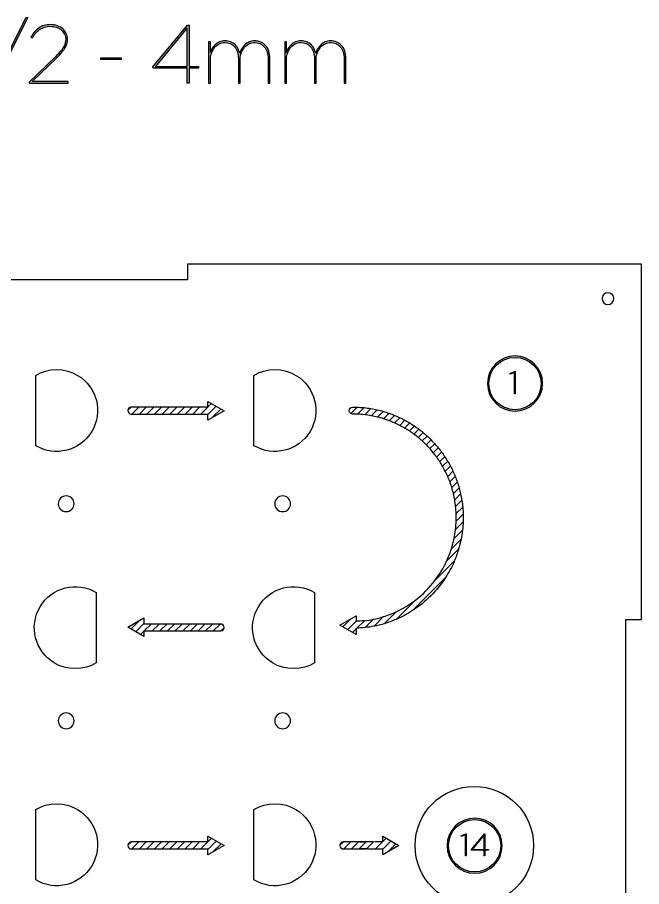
# Model space of a CAD drawing. Extents: x 23 to 691, y -846 to -23.
# Drawn here: x 197.8 to 355.9, y -242.8 to -22.6 of the extents above; entities that cross this region are included whole.
import ezdxf

# ---------------------------------------------------------------- set-up
doc = ezdxf.new("R2010")
doc.units = 0
doc.header["$MEASUREMENT"] = 0
for name, color, linetype in [('CUT', 7, 'CONTINUOUS'), ('ENGRAVE', 7, 'CONTINUOUS'), ('PART_NUMBER', 7, 'CONTINUOUS')]:
    doc.layers.add(name, color=color, linetype=linetype)

# ---------------------------------------------------------------- blocks, each defined once
blk = doc.blocks.new('BLOCK_4')
at = {"layer": 'CUT', "color": 5}
blk.add_open_spline([(348.87, -93.85), (348.87, -94.68), (348.19, -95.35), (347.37, -95.35), (346.54, -95.35), (345.87, -94.68), (345.87, -93.85), (345.87, -93.02), (346.54, -92.35), (347.37, -92.35), (348.19, -92.35), (348.87, -93.02), (348.87, -93.85)], degree=3, knots=[0, 0, 0, 0, 1, 1, 1, 2, 2, 2, 3, 3, 3, 4, 4, 4, 4], dxfattribs=at)
blk = doc.blocks.new('BLOCK_3')
at = {"layer": 'CUT', "color": 5}
blk.add_lwpolyline([(355.9, -175.13), (355.9, -85.08), (240.83, -85.08), (240.83, -89.08), (140.83, -89.08), (140.83, -85.08), (25.77, -85.08), (25.77, -175.13), (29.77, -175.13), (29.77, -275.13), (25.77, -275.13), (25.77, -365.18), (140.83, -365.18), (140.83, -361.18), (240.83, -361.18), (240.83, -365.18), (355.9, -365.18), (355.9, -275.13), (351.9, -275.13), (351.9, -175.13), (355.9, -175.13)], dxfattribs=at)
for points in [[(202.4, -131.12), (207.32, -134.05), (213.69, -132.44), (216.62, -127.51), (219.56, -122.59), (217.94, -116.22), (213.02, -113.29), (210.08, -111.34), (205.34, -111.34), (202.4, -113.29), (202.4, -113.29), (202.4, -131.12), (202.4, -131.12)], [(257.7, -131.12), (262.62, -134.05), (268.99, -132.44), (271.92, -127.51), (274.86, -122.59), (273.24, -116.22), (268.32, -113.29), (265.38, -111.34), (260.64, -111.34), (257.7, -113.29), (257.7, -113.29), (257.7, -131.12), (257.7, -131.12)], [(212.13, -145.83), (212.13, -146.94), (211.23, -147.83), (210.12, -147.83), (209.02, -147.83), (208.12, -146.94), (208.12, -145.83), (208.12, -144.73), (209.02, -143.83), (210.12, -143.83), (211.23, -143.83), (212.13, -144.73), (212.13, -145.83)], [(266.95, -145.83), (266.95, -146.94), (266.06, -147.83), (264.95, -147.83), (263.85, -147.83), (262.95, -146.94), (262.95, -145.83), (262.95, -144.73), (263.85, -143.83), (264.95, -143.83), (266.06, -143.83), (266.95, -144.73), (266.95, -145.83)], [(217.73, -168.31), (212.81, -165.38), (206.44, -167), (203.51, -171.92), (200.58, -176.84), (202.19, -183.21), (207.12, -186.14), (210.06, -188.09), (214.79, -188.09), (217.73, -186.14), (217.73, -186.14), (217.73, -168.31), (217.73, -168.31)], [(273.03, -168.31), (268.11, -165.38), (261.74, -167), (258.81, -171.92), (255.88, -176.84), (257.49, -183.21), (262.42, -186.14), (265.36, -188.09), (270.09, -188.09), (273.03, -186.14), (273.03, -186.14), (273.03, -168.31), (273.03, -168.31)], [(212.13, -200.85), (212.13, -201.96), (211.23, -202.85), (210.12, -202.85), (209.02, -202.85), (208.12, -201.96), (208.12, -200.85), (208.12, -199.75), (209.02, -198.85), (210.12, -198.85), (211.23, -198.85), (212.13, -199.75), (212.13, -200.85)], [(266.95, -200.85), (266.95, -201.96), (266.06, -202.85), (264.95, -202.85), (263.85, -202.85), (262.95, -201.96), (262.95, -200.85), (262.95, -199.75), (263.85, -198.85), (264.95, -198.85), (266.06, -198.85), (266.95, -199.75), (266.95, -200.85)], [(202.4, -241.16), (207.32, -244.09), (213.69, -242.48), (216.62, -237.56), (219.56, -232.63), (217.94, -226.27), (213.02, -223.33), (210.08, -221.38), (205.34, -221.38), (202.4, -223.33), (202.4, -223.33), (202.4, -241.16), (202.4, -241.16)], [(257.7, -241.16), (262.62, -244.09), (268.99, -242.48), (271.92, -237.56), (274.86, -232.63), (273.24, -226.27), (268.32, -223.33), (265.38, -221.38), (260.64, -221.38), (257.7, -223.33), (257.7, -223.33), (257.7, -241.16), (257.7, -241.16)]]:
    blk.add_open_spline(points, degree=3, knots=[0, 0, 0, 0, 1, 1, 1, 2, 2, 2, 3, 3, 3, 4, 4, 4, 4], dxfattribs=at)
at = {"layer": 'CUT'}
blk.add_blockref('BLOCK_4', (0, 0), dxfattribs=at)
blk = doc.blocks.new('BLOCK_5')
at = {"layer": 'CUT', "color": 5}
blk.add_open_spline([(328.52, -232.46), (328.52, -224.18), (321.8, -217.46), (313.52, -217.46), (305.23, -217.46), (298.51, -224.18), (298.51, -232.46), (298.51, -240.75), (305.23, -247.47), (313.52, -247.47), (321.8, -247.47), (328.52, -240.75), (328.52, -232.46), (328.52, -232.46), (328.52, -232.46), (328.52, -232.46)], degree=3, knots=[0, 0, 0, 0, 1, 1, 1, 2, 2, 2, 3, 3, 3, 4, 4, 4, 5, 5, 5, 5], dxfattribs=at)
blk = doc.blocks.new('BLOCK_2')
at = {"layer": 'CUT'}
for name in ['BLOCK_3', 'BLOCK_5']:
    blk.add_blockref(name, (0, 0), dxfattribs=at)
blk = doc.blocks.new('BLOCK_94')
at = {"layer": 'PART_NUMBER'}
h = blk.add_hatch(color=253, dxfattribs=at)
h.dxf.hatch_style = 2
h.paths.add_polyline_path([(199.97, -22.59), (200.45, -22.59), (190.64, -41.9), (190.16, -41.9)])
blk.add_lwpolyline([(199.97, -22.59), (200.45, -22.59), (190.64, -41.9), (190.16, -41.9), (199.97, -22.59)], dxfattribs=at)
blk = doc.blocks.new('BLOCK_95')
at = {"layer": 'PART_NUMBER'}
h = blk.add_hatch(color=253, dxfattribs=at)
h.dxf.hatch_style = 2
edge = h.paths.add_edge_path()
edge.add_spline(control_points=[(200.78, -38.96), (200.78, -38.96), (207.4, -32.56), (207.4, -32.56), (207.95, -32.02), (208.41, -31.53), (208.75, -31.1), (209.1, -30.67), (209.36, -30.28), (209.55, -29.93), (209.73, -29.58), (209.85, -29.26), (209.91, -28.97), (209.97, -28.68), (210, -28.4), (210, -28.14), (210, -27.69), (209.91, -27.27), (209.72, -26.87), (209.54, -26.48), (209.27, -26.13), (208.93, -25.82), (208.59, -25.51), (208.18, -25.27), (207.71, -25.1), (207.24, -24.93), (206.72, -24.84), (206.15, -24.84), (205.07, -24.84), (204.16, -25.12), (203.41, -25.67), (202.66, -26.23), (202.06, -26.93), (201.6, -27.78), (201.6, -27.78), (201.2, -27.55), (201.2, -27.55), (201.69, -26.65), (202.34, -25.9), (203.16, -25.31), (203.98, -24.72), (204.98, -24.42), (206.17, -24.42), (206.81, -24.42), (207.39, -24.52), (207.92, -24.71), (208.45, -24.91), (208.9, -25.17), (209.27, -25.51), (209.65, -25.84), (209.94, -26.23), (210.15, -26.68), (210.36, -27.12), (210.46, -27.59), (210.46, -28.09), (210.46, -28.09), (210.46, -28.14), (210.46, -28.14), (210.46, -28.46), (210.43, -28.77), (210.37, -29.08), (210.31, -29.4), (210.18, -29.74), (209.97, -30.11), (209.77, -30.48), (209.49, -30.89), (209.12, -31.34), (208.75, -31.79), (208.27, -32.31), (207.67, -32.89), (207.67, -32.89), (201.53, -38.82), (201.53, -38.82), (201.53, -38.82), (210.67, -38.82), (210.67, -38.82), (210.67, -38.82), (210.67, -39.23), (210.67, -39.23), (210.67, -39.23), (200.78, -39.23), (200.78, -39.23), (200.78, -39.23), (200.78, -38.96), (200.78, -38.96)], knot_values=[0, 0, 0, 0, 1, 1, 1, 2, 2, 2, 3, 3, 3, 4, 4, 4, 5, 5, 5, 6, 6, 6, 7, 7, 7, 8, 8, 8, 9, 9, 9, 10, 10, 10, 11, 11, 11, 12, 12, 12, 13, 13, 13, 14, 14, 14, 15, 15, 15, 16, 16, 16, 17, 17, 17, 18, 18, 18, 19, 19, 19, 20, 20, 20, 21, 21, 21, 22, 22, 22, 23, 23, 23, 24, 24, 24, 25, 25, 25, 26, 26, 26, 27, 27, 27, 28, 28, 28, 28], degree=3, periodic=1)
blk.add_open_spline([(200.78, -38.96), (200.78, -38.96), (207.4, -32.56), (207.4, -32.56), (207.95, -32.02), (208.41, -31.53), (208.75, -31.1), (209.1, -30.67), (209.36, -30.28), (209.55, -29.93), (209.73, -29.58), (209.85, -29.26), (209.91, -28.97), (209.97, -28.68), (210, -28.4), (210, -28.14), (210, -27.69), (209.91, -27.27), (209.72, -26.87), (209.54, -26.48), (209.27, -26.13), (208.93, -25.82), (208.59, -25.51), (208.18, -25.27), (207.71, -25.1), (207.24, -24.93), (206.72, -24.84), (206.15, -24.84), (205.07, -24.84), (204.16, -25.12), (203.41, -25.67), (202.66, -26.23), (202.06, -26.93), (201.6, -27.78), (201.6, -27.78), (201.2, -27.55), (201.2, -27.55), (201.69, -26.65), (202.34, -25.9), (203.16, -25.31), (203.98, -24.72), (204.98, -24.42), (206.17, -24.42), (206.81, -24.42), (207.39, -24.52), (207.92, -24.71), (208.45, -24.91), (208.9, -25.17), (209.27, -25.51), (209.65, -25.84), (209.94, -26.23), (210.15, -26.68), (210.36, -27.12), (210.46, -27.59), (210.46, -28.09), (210.46, -28.09), (210.46, -28.14), (210.46, -28.14), (210.46, -28.46), (210.43, -28.77), (210.37, -29.08), (210.31, -29.4), (210.18, -29.74), (209.97, -30.11), (209.77, -30.48), (209.49, -30.89), (209.12, -31.34), (208.75, -31.79), (208.27, -32.31), (207.67, -32.89), (207.67, -32.89), (201.53, -38.82), (201.53, -38.82), (201.53, -38.82), (210.67, -38.82), (210.67, -38.82), (210.67, -38.82), (210.67, -39.23), (210.67, -39.23), (210.67, -39.23), (200.78, -39.23), (200.78, -39.23), (200.78, -39.23), (200.78, -38.96), (200.78, -38.96)], degree=3, knots=[0, 0, 0, 0, 1, 1, 1, 2, 2, 2, 3, 3, 3, 4, 4, 4, 5, 5, 5, 6, 6, 6, 7, 7, 7, 8, 8, 8, 9, 9, 9, 10, 10, 10, 11, 11, 11, 12, 12, 12, 13, 13, 13, 14, 14, 14, 15, 15, 15, 16, 16, 16, 17, 17, 17, 18, 18, 18, 19, 19, 19, 20, 20, 20, 21, 21, 21, 22, 22, 22, 23, 23, 23, 24, 24, 24, 25, 25, 25, 26, 26, 26, 27, 27, 27, 28, 28, 28, 28], dxfattribs=at)
blk = doc.blocks.new('BLOCK_96')
at = {"layer": 'PART_NUMBER'}
h = blk.add_hatch(color=253, dxfattribs=at)
h.dxf.hatch_style = 2
h.paths.add_polyline_path([(218.87, -32.83), (224.05, -32.83), (224.05, -33.25), (218.87, -33.25)])
blk.add_lwpolyline([(218.87, -32.83), (224.05, -32.83), (224.05, -33.25), (218.87, -33.25), (218.87, -32.83)], dxfattribs=at)
blk = doc.blocks.new('BLOCK_97')
at = {"layer": 'PART_NUMBER'}
h = blk.add_hatch(color=253, dxfattribs=at)
h.dxf.hatch_style = 2
h.paths.add_polyline_path([(240.8, -35.42), (232.2, -35.42), (232.08, -35.15), (240.86, -24.53), (241.26, -24.53), (241.26, -35), (243.66, -35), (243.66, -35.42), (241.26, -35.42), (241.26, -39.23), (240.8, -39.23)])
h.paths.add_polyline_path([(240.8, -35), (240.8, -25.24), (232.72, -35)])
for points in [[(240.8, -35.42), (232.2, -35.42), (232.08, -35.15), (240.86, -24.53), (241.26, -24.53), (241.26, -35), (243.66, -35), (243.66, -35.42), (241.26, -35.42), (241.26, -39.23), (240.8, -39.23), (240.8, -35.42)], [(240.8, -35), (240.8, -25.24), (232.72, -35), (240.8, -35)]]:
    blk.add_lwpolyline(points, dxfattribs=at)
blk = doc.blocks.new('BLOCK_98')
at = {"layer": 'PART_NUMBER'}
h = blk.add_hatch(color=253, dxfattribs=at)
h.dxf.hatch_style = 2
edge = h.paths.add_edge_path()
edge.add_spline(control_points=[(246.22, -28.8), (246.22, -28.8), (246.68, -28.8), (246.68, -28.8), (246.68, -28.8), (246.68, -31.47), (246.68, -31.47), (246.76, -31.14), (246.91, -30.8), (247.12, -30.45), (247.33, -30.1), (247.59, -29.79), (247.9, -29.51), (248.21, -29.23), (248.57, -29), (248.98, -28.82), (249.38, -28.64), (249.82, -28.55), (250.29, -28.55), (250.86, -28.55), (251.36, -28.64), (251.79, -28.8), (252.22, -28.97), (252.59, -29.19), (252.9, -29.47), (253.2, -29.75), (253.45, -30.08), (253.65, -30.46), (253.84, -30.84), (253.99, -31.24), (254.09, -31.66), (254.18, -31.29), (254.35, -30.91), (254.58, -30.55), (254.81, -30.18), (255.08, -29.84), (255.4, -29.54), (255.72, -29.24), (256.09, -29), (256.5, -28.82), (256.91, -28.64), (257.35, -28.55), (257.82, -28.55), (258.41, -28.55), (258.94, -28.65), (259.42, -28.84), (259.9, -29.04), (260.31, -29.32), (260.65, -29.7), (260.99, -30.08), (261.26, -30.55), (261.45, -31.11), (261.65, -31.67), (261.74, -32.32), (261.74, -33.06), (261.74, -33.06), (261.74, -39.23), (261.74, -39.23), (261.74, -39.23), (261.28, -39.23), (261.28, -39.23), (261.28, -39.23), (261.28, -33.1), (261.28, -33.1), (261.28, -31.75), (260.96, -30.73), (260.31, -30.02), (259.65, -29.32), (258.82, -28.97), (257.79, -28.97), (257.35, -28.97), (256.91, -29.07), (256.48, -29.28), (256.05, -29.49), (255.67, -29.78), (255.33, -30.16), (255, -30.53), (254.73, -30.98), (254.52, -31.48), (254.32, -31.99), (254.21, -32.54), (254.21, -33.14), (254.21, -33.14), (254.21, -39.23), (254.21, -39.23), (254.21, -39.23), (253.75, -39.23), (253.75, -39.23), (253.75, -39.23), (253.75, -33.1), (253.75, -33.1), (253.75, -31.75), (253.43, -30.73), (252.78, -30.02), (252.12, -29.32), (251.28, -28.97), (250.26, -28.97), (249.81, -28.97), (249.38, -29.07), (248.95, -29.28), (248.52, -29.49), (248.14, -29.78), (247.8, -30.16), (247.47, -30.53), (247.2, -30.98), (246.99, -31.48), (246.78, -31.99), (246.68, -32.54), (246.68, -33.14), (246.68, -33.14), (246.68, -39.23), (246.68, -39.23), (246.68, -39.23), (246.22, -39.23), (246.22, -39.23), (246.22, -39.23), (246.22, -28.8), (246.22, -28.8)], knot_values=[0, 0, 0, 0, 1, 1, 1, 2, 2, 2, 3, 3, 3, 4, 4, 4, 5, 5, 5, 6, 6, 6, 7, 7, 7, 8, 8, 8, 9, 9, 9, 10, 10, 10, 11, 11, 11, 12, 12, 12, 13, 13, 13, 14, 14, 14, 15, 15, 15, 16, 16, 16, 17, 17, 17, 18, 18, 18, 19, 19, 19, 20, 20, 20, 21, 21, 21, 22, 22, 22, 23, 23, 23, 24, 24, 24, 25, 25, 25, 26, 26, 26, 27, 27, 27, 28, 28, 28, 29, 29, 29, 30, 30, 30, 31, 31, 31, 32, 32, 32, 33, 33, 33, 34, 34, 34, 35, 35, 35, 36, 36, 36, 37, 37, 37, 38, 38, 38, 39, 39, 39, 39], degree=3, periodic=1)
blk.add_open_spline([(246.22, -28.8), (246.22, -28.8), (246.68, -28.8), (246.68, -28.8), (246.68, -28.8), (246.68, -31.47), (246.68, -31.47), (246.76, -31.14), (246.91, -30.8), (247.12, -30.45), (247.33, -30.1), (247.59, -29.79), (247.9, -29.51), (248.21, -29.23), (248.57, -29), (248.98, -28.82), (249.38, -28.64), (249.82, -28.55), (250.29, -28.55), (250.86, -28.55), (251.36, -28.64), (251.79, -28.8), (252.22, -28.97), (252.59, -29.19), (252.9, -29.47), (253.2, -29.75), (253.45, -30.08), (253.65, -30.46), (253.84, -30.84), (253.99, -31.24), (254.09, -31.66), (254.18, -31.29), (254.35, -30.91), (254.58, -30.55), (254.81, -30.18), (255.08, -29.84), (255.4, -29.54), (255.72, -29.24), (256.09, -29), (256.5, -28.82), (256.91, -28.64), (257.35, -28.55), (257.82, -28.55), (258.41, -28.55), (258.94, -28.65), (259.42, -28.84), (259.9, -29.04), (260.31, -29.32), (260.65, -29.7), (260.99, -30.08), (261.26, -30.55), (261.45, -31.11), (261.65, -31.67), (261.74, -32.32), (261.74, -33.06), (261.74, -33.06), (261.74, -39.23), (261.74, -39.23), (261.74, -39.23), (261.28, -39.23), (261.28, -39.23), (261.28, -39.23), (261.28, -33.1), (261.28, -33.1), (261.28, -31.75), (260.96, -30.73), (260.31, -30.02), (259.65, -29.32), (258.82, -28.97), (257.79, -28.97), (257.35, -28.97), (256.91, -29.07), (256.48, -29.28), (256.05, -29.49), (255.67, -29.78), (255.33, -30.16), (255, -30.53), (254.73, -30.98), (254.52, -31.48), (254.32, -31.99), (254.21, -32.54), (254.21, -33.14), (254.21, -33.14), (254.21, -39.23), (254.21, -39.23), (254.21, -39.23), (253.75, -39.23), (253.75, -39.23), (253.75, -39.23), (253.75, -33.1), (253.75, -33.1), (253.75, -31.75), (253.43, -30.73), (252.78, -30.02), (252.12, -29.32), (251.28, -28.97), (250.26, -28.97), (249.81, -28.97), (249.38, -29.07), (248.95, -29.28), (248.52, -29.49), (248.14, -29.78), (247.8, -30.16), (247.47, -30.53), (247.2, -30.98), (246.99, -31.48), (246.78, -31.99), (246.68, -32.54), (246.68, -33.14), (246.68, -33.14), (246.68, -39.23), (246.68, -39.23), (246.68, -39.23), (246.22, -39.23), (246.22, -39.23), (246.22, -39.23), (246.22, -28.8), (246.22, -28.8)], degree=3, knots=[0, 0, 0, 0, 1, 1, 1, 2, 2, 2, 3, 3, 3, 4, 4, 4, 5, 5, 5, 6, 6, 6, 7, 7, 7, 8, 8, 8, 9, 9, 9, 10, 10, 10, 11, 11, 11, 12, 12, 12, 13, 13, 13, 14, 14, 14, 15, 15, 15, 16, 16, 16, 17, 17, 17, 18, 18, 18, 19, 19, 19, 20, 20, 20, 21, 21, 21, 22, 22, 22, 23, 23, 23, 24, 24, 24, 25, 25, 25, 26, 26, 26, 27, 27, 27, 28, 28, 28, 29, 29, 29, 30, 30, 30, 31, 31, 31, 32, 32, 32, 33, 33, 33, 34, 34, 34, 35, 35, 35, 36, 36, 36, 37, 37, 37, 38, 38, 38, 39, 39, 39, 39], dxfattribs=at)
blk = doc.blocks.new('BLOCK_99')
at = {"layer": 'PART_NUMBER'}
h = blk.add_hatch(color=253, dxfattribs=at)
h.dxf.hatch_style = 2
edge = h.paths.add_edge_path()
edge.add_spline(control_points=[(265.48, -28.8), (265.48, -28.8), (265.94, -28.8), (265.94, -28.8), (265.94, -28.8), (265.94, -31.47), (265.94, -31.47), (266.02, -31.14), (266.17, -30.8), (266.37, -30.45), (266.58, -30.1), (266.84, -29.79), (267.16, -29.51), (267.47, -29.23), (267.83, -29), (268.23, -28.82), (268.63, -28.64), (269.07, -28.55), (269.55, -28.55), (270.12, -28.55), (270.62, -28.64), (271.05, -28.8), (271.48, -28.97), (271.85, -29.19), (272.15, -29.47), (272.46, -29.75), (272.71, -30.08), (272.9, -30.46), (273.1, -30.84), (273.24, -31.24), (273.34, -31.66), (273.44, -31.29), (273.6, -30.91), (273.83, -30.55), (274.06, -30.18), (274.34, -29.84), (274.66, -29.54), (274.98, -29.24), (275.34, -29), (275.75, -28.82), (276.16, -28.64), (276.6, -28.55), (277.08, -28.55), (277.66, -28.55), (278.19, -28.65), (278.67, -28.84), (279.15, -29.04), (279.56, -29.32), (279.9, -29.7), (280.24, -30.08), (280.51, -30.55), (280.71, -31.11), (280.9, -31.67), (281, -32.32), (281, -33.06), (281, -33.06), (281, -39.23), (281, -39.23), (281, -39.23), (280.54, -39.23), (280.54, -39.23), (280.54, -39.23), (280.54, -33.1), (280.54, -33.1), (280.54, -31.75), (280.21, -30.73), (279.56, -30.02), (278.91, -29.32), (278.07, -28.97), (277.05, -28.97), (276.6, -28.97), (276.16, -29.07), (275.73, -29.28), (275.3, -29.49), (274.92, -29.78), (274.59, -30.16), (274.26, -30.53), (273.99, -30.98), (273.78, -31.48), (273.57, -31.99), (273.47, -32.54), (273.47, -33.14), (273.47, -33.14), (273.47, -39.23), (273.47, -39.23), (273.47, -39.23), (273.01, -39.23), (273.01, -39.23), (273.01, -39.23), (273.01, -33.1), (273.01, -33.1), (273.01, -31.75), (272.68, -30.73), (272.03, -30.02), (271.38, -29.32), (270.54, -28.97), (269.51, -28.97), (269.07, -28.97), (268.63, -29.07), (268.2, -29.28), (267.77, -29.49), (267.39, -29.78), (267.06, -30.16), (266.73, -30.53), (266.46, -30.98), (266.25, -31.48), (266.04, -31.99), (265.94, -32.54), (265.94, -33.14), (265.94, -33.14), (265.94, -39.23), (265.94, -39.23), (265.94, -39.23), (265.48, -39.23), (265.48, -39.23), (265.48, -39.23), (265.48, -28.8), (265.48, -28.8)], knot_values=[0, 0, 0, 0, 1, 1, 1, 2, 2, 2, 3, 3, 3, 4, 4, 4, 5, 5, 5, 6, 6, 6, 7, 7, 7, 8, 8, 8, 9, 9, 9, 10, 10, 10, 11, 11, 11, 12, 12, 12, 13, 13, 13, 14, 14, 14, 15, 15, 15, 16, 16, 16, 17, 17, 17, 18, 18, 18, 19, 19, 19, 20, 20, 20, 21, 21, 21, 22, 22, 22, 23, 23, 23, 24, 24, 24, 25, 25, 25, 26, 26, 26, 27, 27, 27, 28, 28, 28, 29, 29, 29, 30, 30, 30, 31, 31, 31, 32, 32, 32, 33, 33, 33, 34, 34, 34, 35, 35, 35, 36, 36, 36, 37, 37, 37, 38, 38, 38, 39, 39, 39, 39], degree=3, periodic=1)
blk.add_open_spline([(265.48, -28.8), (265.48, -28.8), (265.94, -28.8), (265.94, -28.8), (265.94, -28.8), (265.94, -31.47), (265.94, -31.47), (266.02, -31.14), (266.17, -30.8), (266.37, -30.45), (266.58, -30.1), (266.84, -29.79), (267.16, -29.51), (267.47, -29.23), (267.83, -29), (268.23, -28.82), (268.63, -28.64), (269.07, -28.55), (269.55, -28.55), (270.12, -28.55), (270.62, -28.64), (271.05, -28.8), (271.48, -28.97), (271.85, -29.19), (272.15, -29.47), (272.46, -29.75), (272.71, -30.08), (272.9, -30.46), (273.1, -30.84), (273.24, -31.24), (273.34, -31.66), (273.44, -31.29), (273.6, -30.91), (273.83, -30.55), (274.06, -30.18), (274.34, -29.84), (274.66, -29.54), (274.98, -29.24), (275.34, -29), (275.75, -28.82), (276.16, -28.64), (276.6, -28.55), (277.08, -28.55), (277.66, -28.55), (278.19, -28.65), (278.67, -28.84), (279.15, -29.04), (279.56, -29.32), (279.9, -29.7), (280.24, -30.08), (280.51, -30.55), (280.71, -31.11), (280.9, -31.67), (281, -32.32), (281, -33.06), (281, -33.06), (281, -39.23), (281, -39.23), (281, -39.23), (280.54, -39.23), (280.54, -39.23), (280.54, -39.23), (280.54, -33.1), (280.54, -33.1), (280.54, -31.75), (280.21, -30.73), (279.56, -30.02), (278.91, -29.32), (278.07, -28.97), (277.05, -28.97), (276.6, -28.97), (276.16, -29.07), (275.73, -29.28), (275.3, -29.49), (274.92, -29.78), (274.59, -30.16), (274.26, -30.53), (273.99, -30.98), (273.78, -31.48), (273.57, -31.99), (273.47, -32.54), (273.47, -33.14), (273.47, -33.14), (273.47, -39.23), (273.47, -39.23), (273.47, -39.23), (273.01, -39.23), (273.01, -39.23), (273.01, -39.23), (273.01, -33.1), (273.01, -33.1), (273.01, -31.75), (272.68, -30.73), (272.03, -30.02), (271.38, -29.32), (270.54, -28.97), (269.51, -28.97), (269.07, -28.97), (268.63, -29.07), (268.2, -29.28), (267.77, -29.49), (267.39, -29.78), (267.06, -30.16), (266.73, -30.53), (266.46, -30.98), (266.25, -31.48), (266.04, -31.99), (265.94, -32.54), (265.94, -33.14), (265.94, -33.14), (265.94, -39.23), (265.94, -39.23), (265.94, -39.23), (265.48, -39.23), (265.48, -39.23), (265.48, -39.23), (265.48, -28.8), (265.48, -28.8)], degree=3, knots=[0, 0, 0, 0, 1, 1, 1, 2, 2, 2, 3, 3, 3, 4, 4, 4, 5, 5, 5, 6, 6, 6, 7, 7, 7, 8, 8, 8, 9, 9, 9, 10, 10, 10, 11, 11, 11, 12, 12, 12, 13, 13, 13, 14, 14, 14, 15, 15, 15, 16, 16, 16, 17, 17, 17, 18, 18, 18, 19, 19, 19, 20, 20, 20, 21, 21, 21, 22, 22, 22, 23, 23, 23, 24, 24, 24, 25, 25, 25, 26, 26, 26, 27, 27, 27, 28, 28, 28, 29, 29, 29, 30, 30, 30, 31, 31, 31, 32, 32, 32, 33, 33, 33, 34, 34, 34, 35, 35, 35, 36, 36, 36, 37, 37, 37, 38, 38, 38, 39, 39, 39, 39], dxfattribs=at)
blk = doc.blocks.new('BLOCK_78')
at = {"layer": 'PART_NUMBER'}
for name in ['BLOCK_94', 'BLOCK_95', 'BLOCK_97', 'BLOCK_98', 'BLOCK_99', 'BLOCK_96']:
    blk.add_blockref(name, (0, 0), dxfattribs=at)
blk = doc.blocks.new('BLOCK_101')
at = {"layer": 'PART_NUMBER'}
h = blk.add_hatch(color=7, dxfattribs=at)
h.dxf.hatch_style = 2
h.paths.add_polyline_path([(323.67, -112.55), (322.63, -113.01), (322.55, -112.86), (323.69, -112.35), (323.84, -112.35), (323.84, -117.94), (323.67, -117.94)])
blk.add_lwpolyline([(323.67, -112.55), (322.63, -113.01), (322.55, -112.86), (323.69, -112.35), (323.84, -112.35), (323.84, -117.94), (323.67, -117.94), (323.67, -112.55)], dxfattribs=at)
blk = doc.blocks.new('BLOCK_102')
at = {"layer": 'PART_NUMBER'}
h = blk.add_hatch(color=253, dxfattribs=at)
h.dxf.hatch_style = 2
edge = h.paths.add_edge_path()
edge.add_spline(control_points=[(323.83, -122.34), (319.98, -122.34), (316.85, -119.21), (316.85, -115.36), (316.85, -111.51), (319.98, -108.38), (323.83, -108.38), (327.68, -108.38), (330.81, -111.51), (330.81, -115.36), (330.81, -119.21), (327.68, -122.34), (323.83, -122.34)], knot_values=[0, 0, 0, 0, 1, 1, 1, 2, 2, 2, 3, 3, 3, 4, 4, 4, 4], degree=3, periodic=1)
edge = h.paths.add_edge_path()
edge.add_spline(control_points=[(323.83, -108.74), (320.17, -108.74), (317.2, -111.71), (317.2, -115.36), (317.2, -119.02), (320.17, -121.99), (323.83, -121.99), (327.48, -121.99), (330.45, -119.02), (330.45, -115.36), (330.45, -111.71), (327.48, -108.74), (323.83, -108.74)], knot_values=[0, 0, 0, 0, 1, 1, 1, 2, 2, 2, 3, 3, 3, 4, 4, 4, 4], degree=3, periodic=1)
for points in [[(323.83, -122.34), (319.98, -122.34), (316.85, -119.21), (316.85, -115.36), (316.85, -111.51), (319.98, -108.38), (323.83, -108.38), (327.68, -108.38), (330.81, -111.51), (330.81, -115.36), (330.81, -119.21), (327.68, -122.34), (323.83, -122.34)], [(323.83, -108.74), (320.17, -108.74), (317.2, -111.71), (317.2, -115.36), (317.2, -119.02), (320.17, -121.99), (323.83, -121.99), (327.48, -121.99), (330.45, -119.02), (330.45, -115.36), (330.45, -111.71), (327.48, -108.74), (323.83, -108.74)]]:
    blk.add_open_spline(points, degree=3, knots=[0, 0, 0, 0, 1, 1, 1, 2, 2, 2, 3, 3, 3, 4, 4, 4, 4], dxfattribs=at)
blk = doc.blocks.new('BLOCK_100')
at = {"layer": 'PART_NUMBER'}
for name in ['BLOCK_102', 'BLOCK_101']:
    blk.add_blockref(name, (0, 0), dxfattribs=at)
blk = doc.blocks.new('BLOCK_104')
at = {"layer": 'PART_NUMBER'}
h = blk.add_hatch(color=7, dxfattribs=at)
h.dxf.hatch_style = 2
h.paths.add_polyline_path([(311.32, -229.67), (310.28, -230.14), (310.21, -229.99), (311.34, -229.47), (311.49, -229.47), (311.49, -235.07), (311.32, -235.07)])
h = blk.add_hatch(color=7, dxfattribs=at)
h.dxf.hatch_style = 2
h.paths.add_polyline_path([(316.04, -233.61), (312.77, -233.61), (312.72, -233.51), (316.07, -229.47), (316.22, -229.47), (316.22, -233.45), (317.13, -233.45), (317.13, -233.61), (316.22, -233.61), (316.22, -235.07), (316.04, -235.07)])
h.paths.add_polyline_path([(316.04, -233.45), (316.04, -229.74), (312.97, -233.45)])
for points in [[(311.32, -229.67), (310.28, -230.14), (310.21, -229.99), (311.34, -229.47), (311.49, -229.47), (311.49, -235.07), (311.32, -235.07), (311.32, -229.67)], [(316.04, -233.61), (312.77, -233.61), (312.72, -233.51), (316.07, -229.47), (316.22, -229.47), (316.22, -233.45), (317.13, -233.45), (317.13, -233.61), (316.22, -233.61), (316.22, -235.07), (316.04, -235.07), (316.04, -233.61)], [(316.04, -233.45), (316.04, -229.74), (312.97, -233.45), (316.04, -233.45)]]:
    blk.add_lwpolyline(points, dxfattribs=at)
blk = doc.blocks.new('BLOCK_105')
at = {"layer": 'PART_NUMBER'}
h = blk.add_hatch(color=253, dxfattribs=at)
h.dxf.hatch_style = 2
edge = h.paths.add_edge_path()
edge.add_spline(control_points=[(313.6, -239.46), (309.75, -239.46), (306.62, -236.33), (306.62, -232.49), (306.62, -228.64), (309.75, -225.51), (313.6, -225.51), (317.45, -225.51), (320.58, -228.64), (320.58, -232.49), (320.58, -236.33), (317.45, -239.46), (313.6, -239.46)], knot_values=[0, 0, 0, 0, 1, 1, 1, 2, 2, 2, 3, 3, 3, 4, 4, 4, 4], degree=3, periodic=1)
edge = h.paths.add_edge_path()
edge.add_spline(control_points=[(313.6, -225.86), (309.94, -225.86), (306.97, -228.83), (306.97, -232.49), (306.97, -236.14), (309.94, -239.11), (313.6, -239.11), (317.25, -239.11), (320.22, -236.14), (320.22, -232.49), (320.22, -228.83), (317.25, -225.86), (313.6, -225.86)], knot_values=[0, 0, 0, 0, 1, 1, 1, 2, 2, 2, 3, 3, 3, 4, 4, 4, 4], degree=3, periodic=1)
for points in [[(313.6, -239.46), (309.75, -239.46), (306.62, -236.33), (306.62, -232.49), (306.62, -228.64), (309.75, -225.51), (313.6, -225.51), (317.45, -225.51), (320.58, -228.64), (320.58, -232.49), (320.58, -236.33), (317.45, -239.46), (313.6, -239.46)], [(313.6, -225.86), (309.94, -225.86), (306.97, -228.83), (306.97, -232.49), (306.97, -236.14), (309.94, -239.11), (313.6, -239.11), (317.25, -239.11), (320.22, -236.14), (320.22, -232.49), (320.22, -228.83), (317.25, -225.86), (313.6, -225.86)]]:
    blk.add_open_spline(points, degree=3, knots=[0, 0, 0, 0, 1, 1, 1, 2, 2, 2, 3, 3, 3, 4, 4, 4, 4], dxfattribs=at)
blk = doc.blocks.new('BLOCK_103')
at = {"layer": 'PART_NUMBER'}
for name in ['BLOCK_105', 'BLOCK_104']:
    blk.add_blockref(name, (0, 0), dxfattribs=at)
blk = doc.blocks.new('BLOCK_144')
at = {"layer": 'ENGRAVE', "color": 6}
for points in [[(282.13, -175.05), (280.19, -176.99)], [(282.7, -178.41), (283.58, -177.54)]]:
    blk.add_lwpolyline(points, dxfattribs=at)
for points, knots in [([(282.67, -121.33), (282.19, -121.33), (281.79, -121.72), (281.79, -122.21), (281.79, -122.52), (281.96, -122.79), (282.2, -122.95), (282.2, -122.95), (283.8, -121.35), (283.8, -121.35), (283.43, -121.34), (283.05, -121.33), (282.67, -121.33)], [0, 0, 0, 0, 1, 1, 1, 2, 2, 2, 3, 3, 3, 4, 4, 4, 4]), ([(283.8, -121.35), (283.8, -121.35), (282.2, -122.95), (282.2, -122.95), (282.34, -123.04), (282.5, -123.09), (282.67, -123.09), (283.11, -123.09), (283.53, -123.1), (283.96, -123.12), (283.96, -123.12), (285.6, -121.48), (285.6, -121.48), (285.01, -121.42), (284.41, -121.38), (283.8, -121.35)], [0, 0, 0, 0, 1, 1, 1, 2, 2, 2, 3, 3, 3, 4, 4, 4, 5, 5, 5, 5]), ([(285.6, -121.48), (285.6, -121.48), (283.96, -123.12), (283.96, -123.12), (284.56, -123.15), (285.15, -123.21), (285.74, -123.27), (285.74, -123.27), (287.3, -121.71), (287.3, -121.71), (286.74, -121.62), (286.18, -121.54), (285.6, -121.48)], [0, 0, 0, 0, 1, 1, 1, 2, 2, 2, 3, 3, 3, 4, 4, 4, 4]), ([(287.3, -121.71), (287.3, -121.71), (285.74, -123.27), (285.74, -123.27), (286.3, -123.34), (286.86, -123.42), (287.42, -123.53), (287.42, -123.53), (288.91, -122.03), (288.91, -122.03), (288.38, -121.91), (287.84, -121.8), (287.3, -121.71)], [0, 0, 0, 0, 1, 1, 1, 2, 2, 2, 3, 3, 3, 4, 4, 4, 4]), ([(288.91, -122.03), (288.91, -122.03), (287.42, -123.53), (287.42, -123.53), (287.95, -123.62), (288.48, -123.74), (289.01, -123.87), (289.01, -123.87), (290.44, -122.43), (290.44, -122.43), (289.94, -122.28), (289.43, -122.15), (288.91, -122.03)], [0, 0, 0, 0, 1, 1, 1, 2, 2, 2, 3, 3, 3, 4, 4, 4, 4]), ([(290.44, -122.43), (290.44, -122.43), (289.01, -123.87), (289.01, -123.87), (289.52, -123.99), (290.02, -124.13), (290.52, -124.29), (290.52, -124.29), (291.91, -122.89), (291.91, -122.89), (291.43, -122.73), (290.94, -122.57), (290.44, -122.43)], [0, 0, 0, 0, 1, 1, 1, 2, 2, 2, 3, 3, 3, 4, 4, 4, 4]), ([(291.91, -122.89), (291.91, -122.89), (290.52, -124.29), (290.52, -124.29), (291, -124.44), (291.48, -124.61), (291.95, -124.78), (291.95, -124.78), (293.31, -123.43), (293.31, -123.43), (292.85, -123.24), (292.38, -123.06), (291.91, -122.89)], [0, 0, 0, 0, 1, 1, 1, 2, 2, 2, 3, 3, 3, 4, 4, 4, 4]), ([(293.31, -123.43), (293.31, -123.43), (291.95, -124.78), (291.95, -124.78), (292.41, -124.96), (292.86, -125.15), (293.31, -125.35), (293.31, -125.35), (294.65, -124.02), (294.65, -124.02), (294.21, -123.81), (293.76, -123.61), (293.31, -123.43)], [0, 0, 0, 0, 1, 1, 1, 2, 2, 2, 3, 3, 3, 4, 4, 4, 4]), ([(294.65, -124.02), (294.65, -124.02), (293.31, -125.35), (293.31, -125.35), (293.76, -125.54), (294.19, -125.75), (294.62, -125.97), (294.62, -125.97), (295.93, -124.66), (295.93, -124.66), (295.51, -124.44), (295.08, -124.22), (294.65, -124.02)], [0, 0, 0, 0, 1, 1, 1, 2, 2, 2, 3, 3, 3, 4, 4, 4, 4]), ([(295.93, -124.66), (295.93, -124.66), (294.62, -125.97), (294.62, -125.97), (295.04, -126.19), (295.46, -126.42), (295.87, -126.66), (295.87, -126.66), (297.16, -125.36), (297.16, -125.36), (296.75, -125.12), (296.34, -124.89), (295.93, -124.66)], [0, 0, 0, 0, 1, 1, 1, 2, 2, 2, 3, 3, 3, 4, 4, 4, 4]), ([(297.16, -125.36), (297.16, -125.36), (295.87, -126.66), (295.87, -126.66), (296.27, -126.89), (296.67, -127.14), (297.06, -127.39), (297.06, -127.39), (298.33, -126.12), (298.33, -126.12), (297.95, -125.86), (297.56, -125.61), (297.16, -125.36)], [0, 0, 0, 0, 1, 1, 1, 2, 2, 2, 3, 3, 3, 4, 4, 4, 4]), ([(298.33, -126.12), (298.33, -126.12), (297.06, -127.39), (297.06, -127.39), (297.44, -127.65), (297.83, -127.91), (298.2, -128.18), (298.2, -128.18), (299.46, -126.92), (299.46, -126.92), (299.09, -126.64), (298.72, -126.38), (298.33, -126.12)], [0, 0, 0, 0, 1, 1, 1, 2, 2, 2, 3, 3, 3, 4, 4, 4, 4]), ([(299.46, -126.92), (299.46, -126.92), (298.2, -128.18), (298.2, -128.18), (298.57, -128.46), (298.93, -128.73), (299.29, -129.03), (299.29, -129.03), (300.54, -127.77), (300.54, -127.77), (300.19, -127.48), (299.83, -127.19), (299.46, -126.92)], [0, 0, 0, 0, 1, 1, 1, 2, 2, 2, 3, 3, 3, 4, 4, 4, 4]), ([(300.54, -127.77), (300.54, -127.77), (299.29, -129.03), (299.29, -129.03), (299.64, -129.31), (299.99, -129.61), (300.32, -129.92), (300.32, -129.92), (301.57, -128.67), (301.57, -128.67), (301.23, -128.36), (300.89, -128.06), (300.54, -127.77)], [0, 0, 0, 0, 1, 1, 1, 2, 2, 2, 3, 3, 3, 4, 4, 4, 4]), ([(301.57, -128.67), (301.57, -128.67), (300.32, -129.92), (300.32, -129.92), (300.66, -130.22), (300.99, -130.54), (301.31, -130.86), (301.31, -130.86), (302.55, -129.62), (302.55, -129.62), (302.23, -129.29), (301.91, -128.98), (301.57, -128.67)], [0, 0, 0, 0, 1, 1, 1, 2, 2, 2, 3, 3, 3, 4, 4, 4, 4]), ([(302.55, -129.62), (302.55, -129.62), (301.31, -130.86), (301.31, -130.86), (301.63, -131.18), (301.94, -131.52), (302.24, -131.86), (302.24, -131.86), (303.49, -130.61), (303.49, -130.61), (303.19, -130.27), (302.88, -129.94), (302.55, -129.62)], [0, 0, 0, 0, 1, 1, 1, 2, 2, 2, 3, 3, 3, 4, 4, 4, 4]), ([(303.49, -130.61), (303.49, -130.61), (302.24, -131.86), (302.24, -131.86), (302.55, -132.2), (302.84, -132.55), (303.13, -132.9), (303.13, -132.9), (304.38, -131.65), (304.38, -131.65), (304.1, -131.29), (303.8, -130.95), (303.49, -130.61)], [0, 0, 0, 0, 1, 1, 1, 2, 2, 2, 3, 3, 3, 4, 4, 4, 4]), ([(304.38, -131.65), (304.38, -131.65), (303.13, -132.9), (303.13, -132.9), (303.42, -133.26), (303.69, -133.62), (303.96, -134), (303.96, -134), (305.23, -132.73), (305.23, -132.73), (304.96, -132.36), (304.67, -132), (304.38, -131.65)], [0, 0, 0, 0, 1, 1, 1, 2, 2, 2, 3, 3, 3, 4, 4, 4, 4]), ([(305.23, -132.73), (305.23, -132.73), (303.96, -134), (303.96, -134), (304.24, -134.37), (304.5, -134.75), (304.75, -135.14), (304.75, -135.14), (306.02, -133.87), (306.02, -133.87), (305.77, -133.48), (305.5, -133.1), (305.23, -132.73)], [0, 0, 0, 0, 1, 1, 1, 2, 2, 2, 3, 3, 3, 4, 4, 4, 4]), ([(306.02, -133.87), (306.02, -133.87), (304.75, -135.14), (304.75, -135.14), (305, -135.53), (305.24, -135.93), (305.48, -136.34), (305.48, -136.34), (306.77, -135.05), (306.77, -135.05), (306.53, -134.65), (306.28, -134.25), (306.02, -133.87)], [0, 0, 0, 0, 1, 1, 1, 2, 2, 2, 3, 3, 3, 4, 4, 4, 4]), ([(306.77, -135.05), (306.77, -135.05), (305.48, -136.34), (305.48, -136.34), (305.71, -136.75), (305.94, -137.17), (306.15, -137.6), (306.15, -137.6), (307.46, -136.29), (307.46, -136.29), (307.24, -135.87), (307.01, -135.46), (306.77, -135.05)], [0, 0, 0, 0, 1, 1, 1, 2, 2, 2, 3, 3, 3, 4, 4, 4, 4]), ([(307.46, -136.29), (307.46, -136.29), (306.15, -137.6), (306.15, -137.6), (306.37, -138.03), (306.58, -138.46), (306.77, -138.91), (306.77, -138.91), (308.1, -137.58), (308.1, -137.58), (307.9, -137.14), (307.69, -136.71), (307.46, -136.29)], [0, 0, 0, 0, 1, 1, 1, 2, 2, 2, 3, 3, 3, 4, 4, 4, 4]), ([(308.1, -137.58), (308.1, -137.58), (306.77, -138.91), (306.77, -138.91), (306.97, -139.36), (307.16, -139.82), (307.33, -140.28), (307.33, -140.28), (308.69, -138.92), (308.69, -138.92), (308.5, -138.47), (308.31, -138.02), (308.1, -137.58)], [0, 0, 0, 0, 1, 1, 1, 2, 2, 2, 3, 3, 3, 4, 4, 4, 4]), ([(308.69, -138.92), (308.69, -138.92), (307.33, -140.28), (307.33, -140.28), (307.5, -140.76), (307.66, -141.24), (307.81, -141.73), (307.81, -141.73), (309.21, -140.33), (309.21, -140.33), (309.05, -139.85), (308.87, -139.38), (308.69, -138.92)], [0, 0, 0, 0, 1, 1, 1, 2, 2, 2, 3, 3, 3, 4, 4, 4, 4]), ([(309.21, -140.33), (309.21, -140.33), (307.81, -141.73), (307.81, -141.73), (307.96, -142.23), (308.1, -142.73), (308.22, -143.25), (308.22, -143.25), (309.67, -141.8), (309.67, -141.8), (309.53, -141.3), (309.37, -140.81), (309.21, -140.33)], [0, 0, 0, 0, 1, 1, 1, 2, 2, 2, 3, 3, 3, 4, 4, 4, 4]), ([(309.67, -141.8), (309.67, -141.8), (308.22, -143.25), (308.22, -143.25), (308.35, -143.77), (308.46, -144.31), (308.55, -144.85), (308.55, -144.85), (310.05, -143.34), (310.05, -143.34), (309.94, -142.82), (309.81, -142.31), (309.67, -141.8)], [0, 0, 0, 0, 1, 1, 1, 2, 2, 2, 3, 3, 3, 4, 4, 4, 4]), ([(310.05, -143.34), (310.05, -143.34), (308.55, -144.85), (308.55, -144.85), (308.65, -145.4), (308.73, -145.97), (308.79, -146.54), (308.79, -146.54), (310.36, -144.96), (310.36, -144.96), (310.28, -144.42), (310.17, -143.88), (310.05, -143.34)], [0, 0, 0, 0, 1, 1, 1, 2, 2, 2, 3, 3, 3, 4, 4, 4, 4]), ([(310.36, -144.96), (310.36, -144.96), (308.79, -146.54), (308.79, -146.54), (308.86, -147.13), (308.9, -147.73), (308.92, -148.34), (308.92, -148.34), (310.58, -146.68), (310.58, -146.68), (310.52, -146.1), (310.45, -145.53), (310.36, -144.96)], [0, 0, 0, 0, 1, 1, 1, 2, 2, 2, 3, 3, 3, 4, 4, 4, 4]), ([(310.58, -146.68), (310.58, -146.68), (308.92, -148.34), (308.92, -148.34), (308.93, -148.68), (308.95, -149.02), (308.95, -149.36), (308.95, -149.66), (308.93, -149.96), (308.92, -150.26), (308.92, -150.26), (310.69, -148.5), (310.69, -148.5), (310.67, -147.89), (310.64, -147.28), (310.58, -146.68)], [0, 0, 0, 0, 1, 1, 1, 2, 2, 2, 3, 3, 3, 4, 4, 4, 5, 5, 5, 5]), ([(310.68, -150.43), (310.7, -150.08), (310.71, -149.72), (310.71, -149.36), (310.71, -149.07), (310.7, -148.79), (310.69, -148.5), (310.69, -148.5), (308.92, -150.26), (308.92, -150.26), (308.9, -150.96), (308.85, -151.66), (308.77, -152.34), (308.77, -152.34), (310.68, -150.43), (310.68, -150.43)], [0, 0, 0, 0, 1, 1, 1, 2, 2, 2, 3, 3, 3, 4, 4, 4, 5, 5, 5, 5]), ([(308.41, -154.63), (308.41, -154.63), (310.53, -152.52), (310.53, -152.52), (310.6, -151.83), (310.66, -151.14), (310.68, -150.43), (310.68, -150.43), (308.77, -152.34), (308.77, -152.34), (308.68, -153.12), (308.57, -153.88), (308.41, -154.63)], [0, 0, 0, 0, 1, 1, 1, 2, 2, 2, 3, 3, 3, 4, 4, 4, 4]), ([(307.74, -157.24), (307.74, -157.24), (310.18, -154.8), (310.18, -154.8), (310.32, -154.05), (310.44, -153.29), (310.53, -152.52), (310.53, -152.52), (308.41, -154.63), (308.41, -154.63), (308.23, -155.52), (308.01, -156.39), (307.74, -157.24)], [0, 0, 0, 0, 1, 1, 1, 2, 2, 2, 3, 3, 3, 4, 4, 4, 4]), ([(306.5, -160.4), (306.5, -160.4), (309.54, -157.37), (309.54, -157.37), (309.79, -156.53), (310, -155.67), (310.18, -154.8), (310.18, -154.8), (307.74, -157.24), (307.74, -157.24), (307.4, -158.32), (306.98, -159.38), (306.5, -160.4)], [0, 0, 0, 0, 1, 1, 1, 2, 2, 2, 3, 3, 3, 4, 4, 4, 4]), ([(303.55, -165.29), (303.55, -165.29), (308.45, -160.39), (308.45, -160.39), (308.87, -159.41), (309.23, -158.4), (309.54, -157.37), (309.54, -157.37), (306.5, -160.4), (306.5, -160.4), (305.7, -162.14), (304.7, -163.78), (303.55, -165.29)], [0, 0, 0, 0, 1, 1, 1, 2, 2, 2, 3, 3, 3, 4, 4, 4, 4]), ([(306.23, -164.54), (307.08, -163.22), (307.82, -161.84), (308.45, -160.39), (308.45, -160.39), (303.55, -165.29), (303.55, -165.29), (302.13, -167.15), (300.46, -168.81), (298.6, -170.23), (298.6, -170.23), (293.7, -175.13), (293.7, -175.13), (295.15, -174.51), (296.54, -173.76), (297.85, -172.91), (297.85, -172.91), (306.23, -164.54), (306.23, -164.54)], [0, 0, 0, 0, 1, 1, 1, 2, 2, 2, 3, 3, 3, 4, 4, 4, 5, 5, 5, 6, 6, 6, 6]), ([(306.23, -164.54), (306.23, -164.54), (297.85, -172.91), (297.85, -172.91), (301.2, -170.75), (304.06, -167.89), (306.23, -164.54)], [0, 0, 0, 0, 1, 1, 1, 2, 2, 2, 2]), ([(293.72, -173.19), (293.72, -173.19), (290.68, -176.22), (290.68, -176.22), (291.72, -175.91), (292.72, -175.55), (293.7, -175.13), (293.7, -175.13), (298.6, -170.23), (298.6, -170.23), (297.09, -171.39), (295.46, -172.38), (293.72, -173.19)], [0, 0, 0, 0, 1, 1, 1, 2, 2, 2, 3, 3, 3, 4, 4, 4, 4]), ([(290.55, -174.42), (290.55, -174.42), (288.11, -176.86), (288.11, -176.86), (288.99, -176.69), (289.84, -176.48), (290.68, -176.22), (290.68, -176.22), (293.72, -173.19), (293.72, -173.19), (292.69, -173.66), (291.64, -174.08), (290.55, -174.42)], [0, 0, 0, 0, 1, 1, 1, 2, 2, 2, 3, 3, 3, 4, 4, 4, 4]), ([(283.58, -177.38), (283.66, -177.37), (283.66, -177.37), (283.75, -177.37), (283.75, -177.37), (285.66, -175.46), (285.66, -175.46), (284.97, -175.53), (284.28, -175.58), (283.58, -175.61), (283.58, -175.61), (281.45, -177.73), (281.45, -177.73)], [0, 0, 0, 0, 1, 1, 1, 2, 2, 2, 3, 3, 3, 4, 4, 4, 4]), ([(285.66, -175.46), (285.66, -175.46), (283.75, -177.37), (283.75, -177.37), (284.45, -177.34), (285.15, -177.29), (285.83, -177.21), (285.83, -177.21), (287.95, -175.1), (287.95, -175.1), (287.2, -175.25), (286.43, -175.37), (285.66, -175.46)], [0, 0, 0, 0, 1, 1, 1, 2, 2, 2, 3, 3, 3, 4, 4, 4, 4]), ([(287.95, -175.1), (287.95, -175.1), (285.83, -177.21), (285.83, -177.21), (286.6, -177.13), (287.36, -177.01), (288.11, -176.86), (288.11, -176.86), (290.55, -174.42), (290.55, -174.42), (289.7, -174.69), (288.83, -174.92), (287.95, -175.1)], [0, 0, 0, 0, 1, 1, 1, 2, 2, 2, 3, 3, 3, 4, 4, 4, 4])]:
    blk.add_open_spline(points, degree=3, knots=knots, dxfattribs=at)
blk = doc.blocks.new('BLOCK_150')
at = {"layer": 'ENGRAVE', "color": 6}
for points in [[(248.13, -121.1), (246.03, -123.2)], [(230.42, -121.32), (228.49, -121.32), (226.73, -123.09), (228.66, -123.09)], [(232.35, -121.32), (230.42, -121.32), (228.66, -123.09), (230.59, -123.09)], [(232.35, -121.32), (230.59, -123.09), (232.52, -123.09), (234.28, -121.32), (232.35, -121.32)], [(232.52, -123.09), (234.45, -123.09), (236.21, -121.32), (234.28, -121.32)], [(234.45, -123.09), (236.38, -123.09), (238.14, -121.32), (236.21, -121.32)], [(236.38, -123.09), (238.31, -123.09)], [(240.07, -121.32), (238.14, -121.32)], [(242, -121.32), (240.07, -121.32), (238.31, -123.09), (240.24, -123.09)], [(242, -121.32), (240.24, -123.09), (242.17, -123.09), (243.93, -121.32), (242, -121.32)], [(242.17, -123.09), (244.1, -123.09)], [(245.86, -121.32), (243.93, -121.32)], [(244.1, -123.09), (244.21, -123.09), (245.97, -121.32), (245.86, -121.32)], [(246.03, -121.32), (245.97, -121.32), (244.21, -123.09), (246.03, -123.09)]]:
    blk.add_lwpolyline(points, dxfattribs=at)
blk.add_open_spline([(228.49, -121.32), (228.49, -121.32), (226.62, -121.32), (226.62, -121.32), (226.6, -121.32), (226.58, -121.33), (226.56, -121.33), (226.56, -121.33), (225.74, -122.15), (225.74, -122.15), (225.74, -122.17), (225.73, -122.19), (225.73, -122.21), (225.73, -122.69), (226.13, -123.09), (226.62, -123.09), (226.62, -123.09), (226.73, -123.09), (226.73, -123.09)], degree=3, knots=[0, 0, 0, 0, 1, 1, 1, 2, 2, 2, 3, 3, 3, 4, 4, 4, 5, 5, 5, 6, 6, 6, 6], dxfattribs=at)
blk.add_open_spline([(226.56, -121.33), (226.12, -121.36), (225.77, -121.71), (225.74, -122.15)], degree=3, dxfattribs=at)
blk = doc.blocks.new('BLOCK_149')
at = {"layer": 'ENGRAVE', "color": 6}
for points in [[(246.03, -121.32), (246.03, -119.89), (250.13, -122.26), (246.03, -124.62), (246.03, -123.09)], [(246.03, -121.27), (246.91, -120.39)], [(247.23, -123.93), (249.4, -121.77)]]:
    blk.add_lwpolyline(points, dxfattribs=at)
at = {"layer": 'ENGRAVE'}
blk.add_blockref('BLOCK_150', (0, 0), dxfattribs=at)
blk = doc.blocks.new('BLOCK_152')
at = {"layer": 'ENGRAVE', "color": 6}
for points in [[(227.74, -178.29), (229.84, -176.19)], [(229.83, -178.07), (229.89, -178.07), (231.66, -176.3), (229.83, -176.3)], [(231.77, -176.3), (231.66, -176.3), (229.89, -178.07), (230.01, -178.07)], [(230.01, -178.07), (231.94, -178.07)], [(233.7, -176.3), (231.77, -176.3)], [(233.87, -178.07), (235.63, -176.3), (233.7, -176.3), (231.94, -178.07), (233.87, -178.07)], [(233.87, -178.07), (235.8, -178.07), (237.56, -176.3), (235.63, -176.3)], [(235.8, -178.07), (237.73, -178.07)], [(239.49, -176.3), (237.56, -176.3)], [(241.42, -176.3), (239.49, -176.3), (237.73, -178.07), (239.66, -178.07)], [(243.35, -176.3), (241.42, -176.3), (239.66, -178.07), (241.59, -178.07)], [(243.52, -178.07), (245.28, -176.3), (243.35, -176.3), (241.59, -178.07), (243.52, -178.07)], [(243.52, -178.07), (245.45, -178.07), (247.21, -176.3), (245.28, -176.3)], [(245.45, -178.07), (247.38, -178.07), (249.14, -176.3), (247.21, -176.3)]]:
    blk.add_lwpolyline(points, dxfattribs=at)
blk.add_open_spline([(247.38, -178.07), (247.38, -178.07), (249.25, -178.07), (249.25, -178.07), (249.27, -178.07), (249.29, -178.06), (249.31, -178.06), (249.31, -178.06), (250.13, -177.25), (250.13, -177.25), (250.13, -177.23), (250.13, -177.21), (250.13, -177.19), (250.13, -176.7), (249.74, -176.3), (249.25, -176.3), (249.25, -176.3), (249.14, -176.3), (249.14, -176.3)], degree=3, knots=[0, 0, 0, 0, 1, 1, 1, 2, 2, 2, 3, 3, 3, 4, 4, 4, 5, 5, 5, 6, 6, 6, 6], dxfattribs=at)
blk.add_open_spline([(249.31, -178.06), (249.75, -178.03), (250.1, -177.68), (250.13, -177.25)], degree=3, dxfattribs=at)
blk = doc.blocks.new('BLOCK_151')
at = {"layer": 'ENGRAVE', "color": 6}
for points in [[(229.83, -178.07), (229.83, -179.5), (225.73, -177.14), (229.83, -174.77), (229.83, -176.3)], [(228.63, -175.46), (226.47, -177.62)], [(229.84, -178.12), (228.96, -179)]]:
    blk.add_lwpolyline(points, dxfattribs=at)
at = {"layer": 'ENGRAVE'}
blk.add_blockref('BLOCK_152', (0, 0), dxfattribs=at)
blk = doc.blocks.new('BLOCK_162')
at = {"layer": 'ENGRAVE', "color": 6}
for points in [[(230.42, -231.53), (228.49, -231.53), (226.73, -233.3), (228.66, -233.3)], [(232.35, -231.53), (230.42, -231.53), (228.66, -233.3), (230.59, -233.3)], [(232.35, -231.53), (230.59, -233.3), (232.52, -233.3), (234.28, -231.53), (232.35, -231.53)], [(232.52, -233.3), (234.45, -233.3), (236.21, -231.53), (234.28, -231.53)], [(234.45, -233.3), (236.38, -233.3), (238.14, -231.53), (236.21, -231.53)], [(236.38, -233.3), (238.31, -233.3)], [(240.07, -231.53), (238.14, -231.53)], [(242, -231.53), (240.07, -231.53), (238.31, -233.3), (240.24, -233.3)], [(242, -231.53), (240.24, -233.3), (242.17, -233.3), (243.93, -231.53), (242, -231.53)], [(242.17, -233.3), (244.1, -233.3)], [(245.86, -231.53), (243.93, -231.53)], [(244.1, -233.3), (244.21, -233.3), (245.97, -231.53), (245.86, -231.53)], [(246.03, -231.53), (245.97, -231.53), (244.21, -233.3), (246.03, -233.3)], [(248.13, -231.31), (246.03, -233.41)]]:
    blk.add_lwpolyline(points, dxfattribs=at)
blk.add_open_spline([(228.49, -231.53), (228.49, -231.53), (226.62, -231.53), (226.62, -231.53), (226.6, -231.53), (226.58, -231.54), (226.56, -231.54), (226.56, -231.54), (225.74, -232.36), (225.74, -232.36), (225.74, -232.38), (225.73, -232.39), (225.73, -232.42), (225.73, -232.9), (226.13, -233.3), (226.62, -233.3), (226.62, -233.3), (226.73, -233.3), (226.73, -233.3)], degree=3, knots=[0, 0, 0, 0, 1, 1, 1, 2, 2, 2, 3, 3, 3, 4, 4, 4, 5, 5, 5, 6, 6, 6, 6], dxfattribs=at)
blk.add_open_spline([(226.56, -231.54), (226.12, -231.57), (225.77, -231.92), (225.74, -232.36)], degree=3, dxfattribs=at)
blk = doc.blocks.new('BLOCK_161')
at = {"layer": 'ENGRAVE', "color": 6}
for points in [[(246.03, -231.53), (246.03, -230.1), (250.13, -232.46), (246.03, -234.83), (246.03, -233.3)], [(246.03, -231.48), (246.91, -230.6)], [(247.23, -234.14), (249.4, -231.98)]]:
    blk.add_lwpolyline(points, dxfattribs=at)
at = {"layer": 'ENGRAVE'}
blk.add_blockref('BLOCK_162', (0, 0), dxfattribs=at)
blk = doc.blocks.new('BLOCK_164')
at = {"layer": 'ENGRAVE', "color": 6}
for points in [[(284.17, -231.53), (282.24, -231.53), (280.47, -233.3), (282.4, -233.3)], [(286.1, -231.53), (284.17, -231.53), (282.4, -233.3), (284.33, -233.3)], [(284.5, -231.53), (286.1, -231.53), (284.33, -233.3), (286.26, -233.3)], [(286.43, -231.53), (284.5, -231.53)], [(284.66, -233.3), (286.24, -233.3), (288.01, -231.53), (286.43, -231.53)], [(286.26, -233.3), (284.66, -233.3)], [(286.43, -233.3), (288.36, -233.3)], [(286.59, -233.3), (288.52, -233.3)], [(290.12, -231.53), (288.19, -231.53)], [(288.36, -233.3), (288.47, -233.3), (290.24, -231.53), (290.12, -231.53)], [(290.29, -231.53), (288.36, -231.53)], [(290.3, -231.53), (290.24, -231.53), (288.47, -233.3), (290.3, -233.3)], [(292.39, -231.31), (290.29, -233.41)]]:
    blk.add_lwpolyline(points, dxfattribs=at)
blk.add_open_spline([(282.24, -231.53), (282.24, -231.53), (280.36, -231.53), (280.36, -231.53), (280.34, -231.53), (280.32, -231.54), (280.3, -231.54), (280.3, -231.54), (279.49, -232.36), (279.49, -232.36), (279.48, -232.38), (279.48, -232.39), (279.48, -232.42), (279.48, -232.9), (279.87, -233.3), (280.36, -233.3), (280.36, -233.3), (280.47, -233.3), (280.47, -233.3)], degree=3, knots=[0, 0, 0, 0, 1, 1, 1, 2, 2, 2, 3, 3, 3, 4, 4, 4, 5, 5, 5, 6, 6, 6, 6], dxfattribs=at)
blk.add_open_spline([(280.3, -231.54), (279.86, -231.57), (279.52, -231.92), (279.49, -232.36)], degree=3, dxfattribs=at)
blk = doc.blocks.new('BLOCK_163')
at = {"layer": 'ENGRAVE', "color": 6}
for points in [[(290.29, -231.48), (291.17, -230.6)], [(290.3, -231.53), (290.3, -230.1), (294.4, -232.46), (290.3, -234.83), (290.3, -233.3)], [(291.5, -234.14), (293.66, -231.98)]]:
    blk.add_lwpolyline(points, dxfattribs=at)
at = {"layer": 'ENGRAVE'}
blk.add_blockref('BLOCK_164', (0, 0), dxfattribs=at)
blk = doc.blocks.new('BLOCK_143')
at = {"layer": 'ENGRAVE', "color": 6}
for points in [[(283.58, -177.37), (283.58, -178.95), (279.48, -176.58), (283.58, -174.22), (283.58, -175.61)], [(283.58, -175.61), (283.58, -175.61)], [(283.58, -177.37), (283.58, -177.37)]]:
    blk.add_lwpolyline(points, dxfattribs=at)
at = {"layer": 'ENGRAVE'}
for name in ['BLOCK_149', 'BLOCK_144', 'BLOCK_151', 'BLOCK_161', 'BLOCK_163']:
    blk.add_blockref(name, (0, 0), dxfattribs=at)

msp = doc.modelspace()

# ---------------------------------------------------------------- block references
at = {"layer": 'CUT'}
msp.add_blockref('BLOCK_2', (0, 0), dxfattribs=at)
at = {"layer": 'ENGRAVE'}
msp.add_blockref('BLOCK_143', (0, 0), dxfattribs=at)
at = {"layer": 'PART_NUMBER'}
for name in ['BLOCK_78', 'BLOCK_100', 'BLOCK_103']:
    msp.add_blockref(name, (0, 0), dxfattribs=at)

doc.saveas('drawing.dxf')
